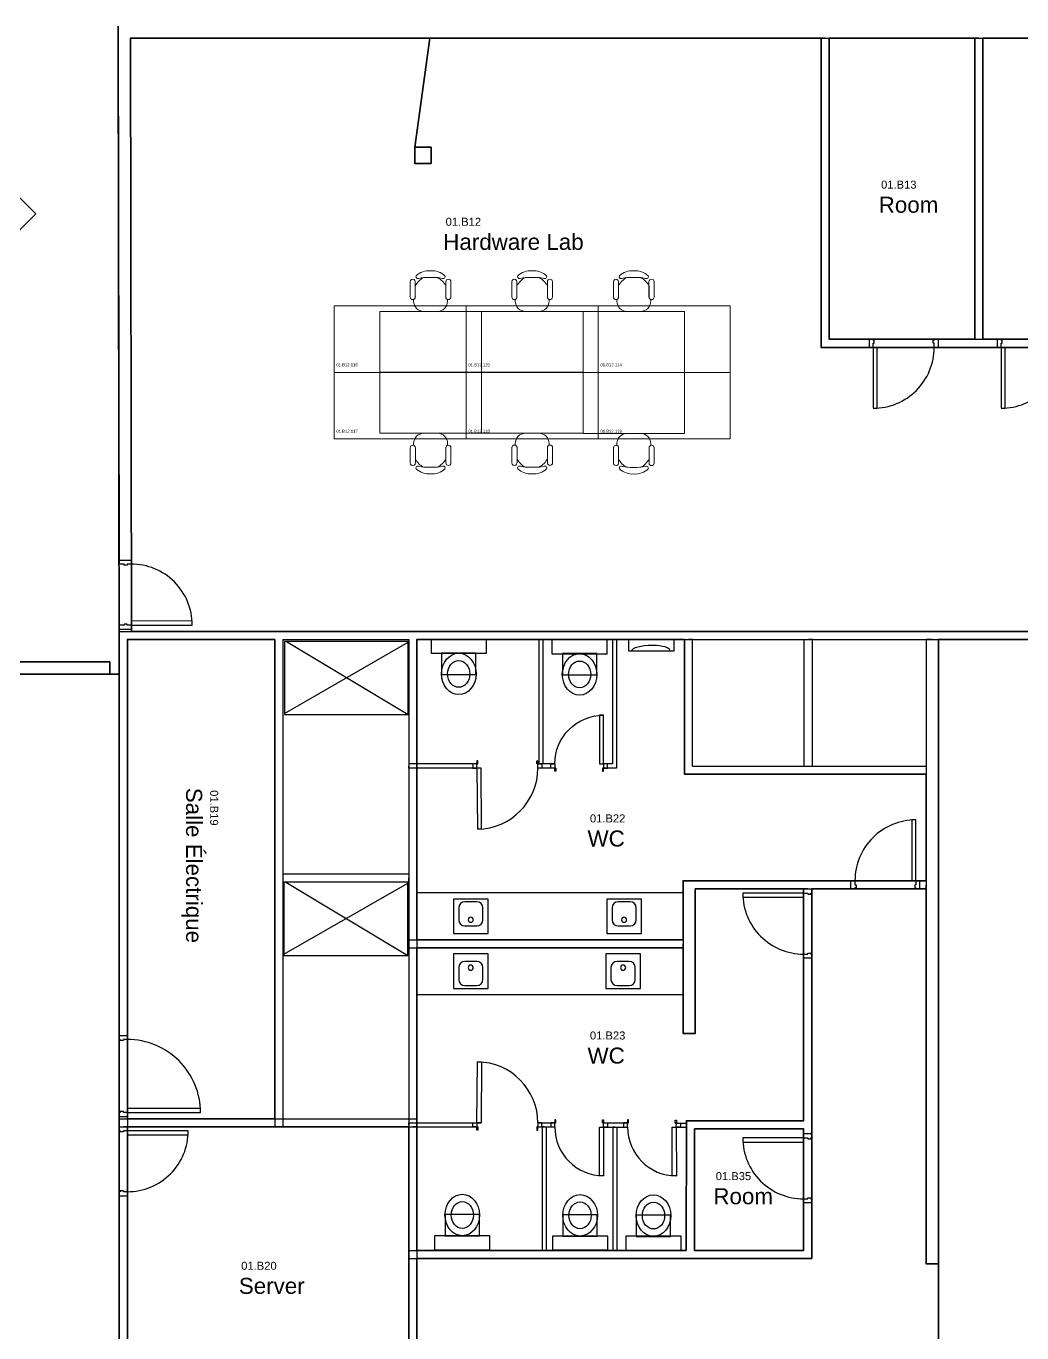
# Model space of a CAD drawing. Header units: millimetres. Extents: x -6.1 to 46.1, y 0 to 48.5.
# Drawn here: x 13.51 to 25.96, y 21.68 to 38.01 of the extents above; entities that cross this region are included whole.
import ezdxf

# ---------------------------------------------------------------- set-up
doc = ezdxf.new("R2010")
doc.units = ezdxf.units.MM
for name, color, linetype in [('PDF_Geometry', 7, 'Continuous'), ('Planon_WPA_Floor', 10, 'Continuous'), ('Planon_WPA_SBlock', 7, 'Continuous')]:
    doc.layers.add(name, color=color, linetype=linetype)
for name, color, linetype, lineweight in [('Planon_WPA_Spoly', 64, 'Continuous', 35), ('Planon_WPA_WPBlock', 5, 'Continuous', 15), ('Planon_WPA_WPPoly', 5, 'Continuous', 15)]:
    doc.layers.add(name, color=color, linetype=linetype, lineweight=lineweight)
doc.styles.add('Arial', font='arial.ttf', dxfattribs={"width": 0.8, "height": 2.5})

# ---------------------------------------------------------------- blocks, each defined once
blk = doc.blocks.new('DFM_Raumstempel')
at = {"linetype": 'Continuous', "style": 'Arial'}
blk.add_attdef('RAUM-ID', (0.086, 0.379), '', height=0.1, dxfattribs=at)
at = {"style": 'Arial'}
blk.add_attdef('RAUMBEZEICHNUNG', (0.056, 0.078), '', height=0.2, dxfattribs=at)
blk = doc.blocks.new('DFM_Arbeitsplatzstempel')
at = {"style": 'Arial'}
for tag, p in [('AP-ID', (0.054, 0.153)), ('AP-BEZEICHNUNG', (0.054, 0.029))]:
    blk.add_attdef(tag, p, '', height=0.075, dxfattribs=at)

msp = doc.modelspace()

# ---------------------------------------------------------------- linework, layer by layer
at = {"lineweight": 9}
for points in [[(18.313, 34.813), (18.313, 34.623)], [(18.376, 34.623), (18.376, 34.813)], [(18.757, 34.813), (18.757, 34.623)], [(18.821, 34.623), (18.821, 34.623), (18.821, 34.813)], [(19.582, 34.813), (19.582, 34.623)], [(19.646, 34.623), (19.646, 34.813)], [(20.027, 34.813), (20.027, 34.623)], [(20.09, 34.623), (20.09, 34.623), (20.09, 34.813)], [(20.852, 34.813), (20.852, 34.623)], [(20.916, 34.623), (20.916, 34.813)], [(21.296, 34.813), (21.296, 34.623)], [(21.36, 34.623), (21.36, 34.623), (21.36, 34.813)], [(18.376, 34.761), (18.376, 34.761), (18.376, 34.623)], [(18.757, 34.623), (18.757, 34.623), (18.757, 34.762)], [(19.646, 34.761), (19.646, 34.761), (19.646, 34.623)], [(20.027, 34.623), (20.027, 34.623), (20.027, 34.762)], [(20.916, 34.761), (20.916, 34.761), (20.916, 34.623)], [(21.296, 34.623), (21.297, 34.623), (21.297, 34.762)], [(18.355, 34.593), (18.355, 34.57)], [(18.778, 34.57), (18.778, 34.593)], [(19.625, 34.593), (19.625, 34.57)], [(20.048, 34.57), (20.048, 34.593)], [(20.895, 34.593), (20.895, 34.57)], [(21.318, 34.57), (21.318, 34.593)], [(18.482, 34.443), (18.482, 34.443), (18.652, 34.443)], [(19.752, 34.443), (19.752, 34.443), (19.921, 34.443)], [(21.021, 34.443), (21.022, 34.443), (21.191, 34.443)]]:
    msp.add_lwpolyline(points, dxfattribs=at)
for centre, radius, start, end in [((18.555, 34.664), 0.224, 25.769, 63.8364), ((19.825, 34.664), 0.224, 25.769, 63.8364), ((21.095, 34.664), 0.224, 25.769, 63.8364), ((18.345, 34.623), 0.0316, 269.7543, 0.2457), ((18.344, 34.623), 0.0321, 290.5987, 359.8731), ((18.79, 34.624), 0.0328, 181.3665, 249.923), ((19.614, 34.623), 0.0316, 269.7543, 0.2457), ((19.614, 34.623), 0.0321, 290.5987, 359.8731), ((20.059, 34.624), 0.0328, 181.3665, 249.923), ((20.884, 34.623), 0.0316, 269.7543, 0.2457), ((20.883, 34.623), 0.0321, 290.5987, 359.8731), ((21.329, 34.624), 0.0328, 181.3665, 249.923)]:
    msp.add_arc(centre, radius, start, end, dxfattribs=at)
for centre, major_axis, ratio, start_param, end_param in [((18.344, 34.813), (0.0317, -0.0001), 0.994792, 6.279504, 9.433099), ((18.789, 34.813), (0.002, -0.0322), 0.988667, 1.515872, 4.644215), ((19.614, 34.813), (0.0317, -0.0001), 0.994792, 6.279504, 9.433099), ((20.058, 34.813), (0.002, -0.0322), 0.988667, 1.515872, 4.644215), ((20.884, 34.813), (0.0317, -0.0001), 0.994792, 6.279504, 9.433099), ((21.328, 34.813), (0.002, -0.0322), 0.988667, 1.515872, 4.644215)]:
    msp.add_ellipse(centre, major_axis=major_axis, ratio=ratio, start_param=start_param, end_param=end_param, dxfattribs=at)
for points, knots in [([(18.566, 34.867), (18.616, 34.871), (18.666, 34.867), (18.714, 34.855), (18.726, 34.85), (18.741, 34.854), (18.746, 34.866), (18.75, 34.873), (18.75, 34.88), (18.746, 34.887), (18.698, 34.932), (18.633, 34.955), (18.566, 34.951), (18.5, 34.955), (18.435, 34.933), (18.386, 34.887), (18.381, 34.875), (18.386, 34.861), (18.398, 34.855), (18.404, 34.852), (18.412, 34.852), (18.419, 34.855), (18.467, 34.868), (18.517, 34.871), (18.566, 34.867)], [0, 0, 0, 0, 1, 1, 1, 2, 2, 2, 3, 3, 3, 4, 4, 4, 5, 5, 5, 6, 6, 6, 7, 7, 7, 8, 8, 8, 8]), ([(19.836, 34.867), (19.886, 34.871), (19.936, 34.867), (19.984, 34.855), (19.996, 34.85), (20.01, 34.854), (20.016, 34.866), (20.019, 34.873), (20.019, 34.88), (20.016, 34.887), (19.967, 34.932), (19.902, 34.955), (19.836, 34.951), (19.77, 34.955), (19.705, 34.933), (19.656, 34.887), (19.65, 34.875), (19.656, 34.861), (19.668, 34.855), (19.674, 34.852), (19.682, 34.852), (19.688, 34.855), (19.737, 34.868), (19.787, 34.871), (19.836, 34.867)], [0, 0, 0, 0, 1, 1, 1, 2, 2, 2, 3, 3, 3, 4, 4, 4, 5, 5, 5, 6, 6, 6, 7, 7, 7, 8, 8, 8, 8]), ([(21.106, 34.867), (21.155, 34.871), (21.206, 34.867), (21.254, 34.855), (21.266, 34.85), (21.28, 34.854), (21.286, 34.866), (21.289, 34.873), (21.289, 34.88), (21.286, 34.887), (21.237, 34.932), (21.172, 34.955), (21.106, 34.951), (21.04, 34.955), (20.975, 34.933), (20.926, 34.887), (20.92, 34.875), (20.925, 34.861), (20.937, 34.855), (20.944, 34.852), (20.951, 34.852), (20.958, 34.855), (21.006, 34.868), (21.056, 34.871), (21.106, 34.867)], [0, 0, 0, 0, 1, 1, 1, 2, 2, 2, 3, 3, 3, 4, 4, 4, 5, 5, 5, 6, 6, 6, 7, 7, 7, 8, 8, 8, 8]), ([(18.654, 34.866), (18.596, 34.869), (18.538, 34.87), (18.48, 34.866), (18.434, 34.844), (18.398, 34.807), (18.376, 34.761)], [0, 0, 0, 0, 1, 1, 1, 2, 2, 2, 2]), ([(19.924, 34.866), (19.866, 34.869), (19.807, 34.87), (19.75, 34.866), (19.704, 34.844), (19.667, 34.807), (19.646, 34.761)], [0, 0, 0, 0, 1, 1, 1, 2, 2, 2, 2]), ([(21.194, 34.866), (21.136, 34.869), (21.077, 34.87), (21.019, 34.866), (20.974, 34.844), (20.937, 34.807), (20.916, 34.761)], [0, 0, 0, 0, 1, 1, 1, 2, 2, 2, 2]), ([(18.313, 34.623), (18.313, 34.606), (18.327, 34.591), (18.344, 34.591), (18.344, 34.591), (18.344, 34.591), (18.344, 34.591)], [0, 0, 0, 0, 1, 1, 1, 2, 2, 2, 2]), ([(18.757, 34.623), (18.757, 34.606), (18.771, 34.591), (18.789, 34.591), (18.789, 34.591), (18.789, 34.591), (18.789, 34.591)], [0, 0, 0, 0, 1, 1, 1, 2, 2, 2, 2]), ([(18.789, 34.591), (18.806, 34.591), (18.821, 34.606), (18.821, 34.623), (18.821, 34.623), (18.821, 34.623), (18.821, 34.623)], [0, 0, 0, 0, 1, 1, 1, 2, 2, 2, 2]), ([(19.582, 34.623), (19.582, 34.606), (19.596, 34.591), (19.614, 34.591), (19.614, 34.591), (19.614, 34.591), (19.614, 34.591)], [0, 0, 0, 0, 1, 1, 1, 2, 2, 2, 2]), ([(20.027, 34.623), (20.027, 34.606), (20.041, 34.591), (20.058, 34.591), (20.058, 34.591), (20.058, 34.591), (20.058, 34.591)], [0, 0, 0, 0, 1, 1, 1, 2, 2, 2, 2]), ([(20.059, 34.591), (20.076, 34.591), (20.09, 34.606), (20.09, 34.623), (20.09, 34.623), (20.09, 34.623), (20.09, 34.623)], [0, 0, 0, 0, 1, 1, 1, 2, 2, 2, 2]), ([(20.852, 34.623), (20.852, 34.606), (20.866, 34.591), (20.884, 34.591), (20.884, 34.591), (20.884, 34.591), (20.884, 34.591)], [0, 0, 0, 0, 1, 1, 1, 2, 2, 2, 2]), ([(21.296, 34.623), (21.297, 34.606), (21.311, 34.591), (21.328, 34.591), (21.328, 34.591), (21.328, 34.591), (21.328, 34.591)], [0, 0, 0, 0, 1, 1, 1, 2, 2, 2, 2]), ([(21.328, 34.591), (21.346, 34.591), (21.36, 34.606), (21.36, 34.623), (21.36, 34.623), (21.36, 34.623), (21.36, 34.623)], [0, 0, 0, 0, 1, 1, 1, 2, 2, 2, 2]), ([(18.355, 34.57), (18.355, 34.5), (18.412, 34.443), (18.482, 34.443), (18.482, 34.443), (18.482, 34.443), (18.482, 34.443)], [0, 0, 0, 0, 1, 1, 1, 2, 2, 2, 2]), ([(18.652, 34.443), (18.722, 34.443), (18.778, 34.5), (18.778, 34.57), (18.778, 34.57), (18.778, 34.57), (18.778, 34.57)], [0, 0, 0, 0, 1, 1, 1, 2, 2, 2, 2]), ([(19.625, 34.57), (19.625, 34.5), (19.682, 34.443), (19.752, 34.443), (19.752, 34.443), (19.752, 34.443), (19.752, 34.443)], [0, 0, 0, 0, 1, 1, 1, 2, 2, 2, 2]), ([(19.921, 34.443), (19.991, 34.443), (20.048, 34.5), (20.048, 34.57), (20.048, 34.57), (20.048, 34.57), (20.048, 34.57)], [0, 0, 0, 0, 1, 1, 1, 2, 2, 2, 2]), ([(20.895, 34.57), (20.895, 34.5), (20.952, 34.443), (21.021, 34.443), (21.021, 34.443), (21.021, 34.443), (21.021, 34.443)], [0, 0, 0, 0, 1, 1, 1, 2, 2, 2, 2]), ([(21.191, 34.443), (21.261, 34.443), (21.318, 34.5), (21.318, 34.57), (21.318, 34.57), (21.318, 34.57), (21.318, 34.57)], [0, 0, 0, 0, 1, 1, 1, 2, 2, 2, 2])]:
    msp.add_open_spline(points, degree=3, knots=knots, dxfattribs=at)
at = {"layer": 'PDF_Geometry', "lineweight": 9}
for points in [[(17.932, 34.443), (19.202, 34.443), (19.202, 33.681), (17.932, 33.681)], [(19.202, 34.443), (20.472, 34.443), (20.472, 33.681), (19.202, 33.681)], [(20.472, 34.443), (21.741, 34.443), (21.741, 33.681), (20.472, 33.681)], [(17.932, 33.683), (19.202, 33.683), (19.202, 32.921), (17.932, 32.921)], [(19.202, 33.683), (20.472, 33.683), (20.472, 32.921), (19.202, 32.921)], [(20.472, 33.681), (21.741, 33.681), (21.741, 32.919), (20.472, 32.919)]]:
    msp.add_lwpolyline(points, close=True, dxfattribs=at)
for points in [[(18.652, 32.921), (18.652, 32.921), (18.482, 32.921)], [(19.921, 32.921), (19.921, 32.921), (19.752, 32.921)], [(21.191, 32.919), (21.191, 32.919), (21.022, 32.919)], [(18.313, 32.741), (18.313, 32.55)], [(18.355, 32.794), (18.355, 32.771)], [(18.377, 32.741), (18.377, 32.741), (18.377, 32.602)], [(18.377, 32.55), (18.377, 32.741)], [(18.758, 32.603), (18.758, 32.603), (18.758, 32.741)], [(18.758, 32.741), (18.758, 32.55)], [(18.779, 32.771), (18.779, 32.794)], [(18.821, 32.55), (18.821, 32.741)], [(19.583, 32.741), (19.583, 32.551)], [(19.625, 32.794), (19.625, 32.771)], [(19.647, 32.741), (19.647, 32.741), (19.647, 32.603)], [(19.647, 32.551), (19.647, 32.741)], [(20.027, 32.741), (20.027, 32.551)], [(20.028, 32.604), (20.028, 32.604), (20.028, 32.741)], [(20.048, 32.771), (20.048, 32.794)], [(20.091, 32.551), (20.091, 32.741)], [(20.853, 32.739), (20.853, 32.549)], [(20.895, 32.792), (20.895, 32.769)], [(20.916, 32.739), (20.916, 32.739), (20.916, 32.6)], [(20.916, 32.549), (20.916, 32.739)], [(21.297, 32.601), (21.297, 32.601), (21.297, 32.739)], [(21.297, 32.739), (21.297, 32.549)], [(21.318, 32.769), (21.318, 32.792)], [(21.361, 32.549), (21.361, 32.739)]]:
    msp.add_lwpolyline(points, dxfattribs=at)
for centre, radius, start, end in [((18.345, 32.74), 0.0323, 0.8564, 70.6335), ((18.789, 32.741), 0.0318, 90.1485, 179.838), ((18.79, 32.741), 0.0316, 110.0218, 180.5307), ((19.614, 32.741), 0.0323, 0.8564, 70.6335), ((20.059, 32.741), 0.0318, 90.1485, 179.838), ((20.059, 32.742), 0.0316, 110.0218, 180.5307), ((20.884, 32.739), 0.0323, 0.8564, 70.6335), ((21.329, 32.739), 0.0318, 90.1485, 179.838), ((21.329, 32.739), 0.0316, 110.0218, 180.5307), ((18.577, 32.697), 0.222, 205.4924, 243.9144), ((19.847, 32.698), 0.222, 205.4924, 243.9144), ((21.116, 32.696), 0.222, 205.4924, 243.9144)]:
    msp.add_arc(centre, radius, start, end, dxfattribs=at)
for centre in [(18.345, 32.55), (19.615, 32.551), (20.885, 32.548)]:
    msp.add_ellipse(centre, major_axis=(0.0317, 0.0001), ratio=0.994792, start_param=3.133271, end_param=6.286866, dxfattribs=at)
for points, knots in [([(18.482, 32.921), (18.412, 32.921), (18.355, 32.864), (18.355, 32.794), (18.355, 32.794), (18.355, 32.794), (18.355, 32.794)], [0, 0, 0, 0, 1, 1, 1, 2, 2, 2, 2]), ([(18.779, 32.794), (18.779, 32.864), (18.722, 32.921), (18.652, 32.921), (18.652, 32.921), (18.652, 32.921), (18.652, 32.921)], [0, 0, 0, 0, 1, 1, 1, 2, 2, 2, 2]), ([(19.752, 32.921), (19.682, 32.921), (19.625, 32.865), (19.625, 32.794), (19.625, 32.794), (19.625, 32.794), (19.625, 32.794)], [0, 0, 0, 0, 1, 1, 1, 2, 2, 2, 2]), ([(20.048, 32.794), (20.048, 32.865), (19.991, 32.921), (19.921, 32.921), (19.921, 32.921), (19.921, 32.921), (19.921, 32.921)], [0, 0, 0, 0, 1, 1, 1, 2, 2, 2, 2]), ([(21.022, 32.919), (20.952, 32.919), (20.895, 32.862), (20.895, 32.792), (20.895, 32.792), (20.895, 32.792), (20.895, 32.792)], [0, 0, 0, 0, 1, 1, 1, 2, 2, 2, 2]), ([(21.318, 32.792), (21.318, 32.862), (21.261, 32.919), (21.191, 32.919), (21.191, 32.919), (21.191, 32.919), (21.191, 32.919)], [0, 0, 0, 0, 1, 1, 1, 2, 2, 2, 2]), ([(18.345, 32.772), (18.327, 32.772), (18.313, 32.758), (18.313, 32.741), (18.313, 32.741), (18.313, 32.741), (18.313, 32.741)], [0, 0, 0, 0, 1, 1, 1, 2, 2, 2, 2]), ([(18.377, 32.741), (18.377, 32.758), (18.362, 32.772), (18.345, 32.772), (18.345, 32.772), (18.345, 32.772), (18.345, 32.772)], [0, 0, 0, 0, 1, 1, 1, 2, 2, 2, 2]), ([(18.821, 32.741), (18.821, 32.758), (18.807, 32.772), (18.789, 32.772), (18.789, 32.772), (18.789, 32.772), (18.789, 32.772)], [0, 0, 0, 0, 1, 1, 1, 2, 2, 2, 2]), ([(19.615, 32.773), (19.597, 32.773), (19.583, 32.759), (19.583, 32.741), (19.583, 32.741), (19.583, 32.741), (19.583, 32.741)], [0, 0, 0, 0, 1, 1, 1, 2, 2, 2, 2]), ([(19.647, 32.741), (19.647, 32.759), (19.632, 32.773), (19.615, 32.773), (19.615, 32.773), (19.615, 32.773), (19.615, 32.773)], [0, 0, 0, 0, 1, 1, 1, 2, 2, 2, 2]), ([(20.091, 32.741), (20.091, 32.759), (20.077, 32.773), (20.059, 32.773), (20.059, 32.773), (20.059, 32.773), (20.059, 32.773)], [0, 0, 0, 0, 1, 1, 1, 2, 2, 2, 2]), ([(20.885, 32.771), (20.867, 32.771), (20.853, 32.757), (20.853, 32.739), (20.853, 32.739), (20.853, 32.739), (20.853, 32.739)], [0, 0, 0, 0, 1, 1, 1, 2, 2, 2, 2]), ([(20.916, 32.739), (20.916, 32.757), (20.902, 32.771), (20.885, 32.771), (20.885, 32.771), (20.885, 32.771), (20.885, 32.771)], [0, 0, 0, 0, 1, 1, 1, 2, 2, 2, 2]), ([(21.361, 32.739), (21.361, 32.757), (21.346, 32.771), (21.329, 32.771), (21.329, 32.771), (21.329, 32.771), (21.329, 32.771)], [0, 0, 0, 0, 1, 1, 1, 2, 2, 2, 2]), ([(18.567, 32.497), (18.518, 32.493), (18.468, 32.496), (18.419, 32.508), (18.408, 32.514), (18.393, 32.509), (18.387, 32.498), (18.384, 32.491), (18.384, 32.483), (18.387, 32.476), (18.436, 32.432), (18.501, 32.409), (18.567, 32.413), (18.634, 32.408), (18.699, 32.431), (18.747, 32.476), (18.753, 32.488), (18.748, 32.502), (18.736, 32.508), (18.729, 32.511), (18.722, 32.511), (18.716, 32.508), (18.667, 32.496), (18.617, 32.493), (18.567, 32.497)], [0, 0, 0, 0, 1, 1, 1, 2, 2, 2, 3, 3, 3, 4, 4, 4, 5, 5, 5, 6, 6, 6, 7, 7, 7, 8, 8, 8, 8]), ([(18.48, 32.498), (18.538, 32.494), (18.596, 32.494), (18.654, 32.498), (18.7, 32.52), (18.736, 32.557), (18.758, 32.603)], [0, 0, 0, 0, 1, 1, 1, 2, 2, 2, 2]), ([(18.758, 32.55), (18.758, 32.533), (18.772, 32.518), (18.789, 32.518), (18.807, 32.518), (18.821, 32.533), (18.821, 32.55)], [0, 0, 0, 0, 1, 1, 1, 2, 2, 2, 2]), ([(19.837, 32.498), (19.787, 32.493), (19.737, 32.497), (19.689, 32.509), (19.677, 32.515), (19.663, 32.51), (19.657, 32.498), (19.654, 32.492), (19.654, 32.484), (19.657, 32.477), (19.706, 32.432), (19.771, 32.409), (19.837, 32.414), (19.903, 32.409), (19.968, 32.432), (20.017, 32.477), (20.023, 32.489), (20.017, 32.503), (20.006, 32.509), (19.999, 32.512), (19.992, 32.512), (19.985, 32.509), (19.937, 32.497), (19.887, 32.493), (19.837, 32.498)], [0, 0, 0, 0, 1, 1, 1, 2, 2, 2, 3, 3, 3, 4, 4, 4, 5, 5, 5, 6, 6, 6, 7, 7, 7, 8, 8, 8, 8]), ([(19.749, 32.499), (19.807, 32.495), (19.866, 32.495), (19.924, 32.499), (19.969, 32.521), (20.006, 32.558), (20.028, 32.604)], [0, 0, 0, 0, 1, 1, 1, 2, 2, 2, 2]), ([(20.027, 32.551), (20.027, 32.534), (20.042, 32.519), (20.059, 32.519), (20.077, 32.519), (20.091, 32.534), (20.091, 32.551)], [0, 0, 0, 0, 1, 1, 1, 2, 2, 2, 2]), ([(21.107, 32.496), (21.057, 32.491), (21.007, 32.495), (20.959, 32.507), (20.947, 32.513), (20.933, 32.508), (20.927, 32.496), (20.924, 32.489), (20.924, 32.482), (20.927, 32.475), (20.976, 32.43), (21.041, 32.407), (21.107, 32.412), (21.173, 32.407), (21.238, 32.43), (21.287, 32.475), (21.292, 32.487), (21.287, 32.501), (21.275, 32.507), (21.269, 32.51), (21.261, 32.51), (21.255, 32.507), (21.207, 32.495), (21.157, 32.491), (21.107, 32.496)], [0, 0, 0, 0, 1, 1, 1, 2, 2, 2, 3, 3, 3, 4, 4, 4, 5, 5, 5, 6, 6, 6, 7, 7, 7, 8, 8, 8, 8]), ([(21.019, 32.497), (21.077, 32.492), (21.135, 32.492), (21.193, 32.496), (21.239, 32.519), (21.275, 32.556), (21.297, 32.601)], [0, 0, 0, 0, 1, 1, 1, 2, 2, 2, 2]), ([(21.297, 32.549), (21.297, 32.531), (21.311, 32.517), (21.329, 32.517), (21.346, 32.517), (21.361, 32.531), (21.361, 32.549)], [0, 0, 0, 0, 1, 1, 1, 2, 2, 2, 2])]:
    msp.add_open_spline(points, degree=3, knots=knots, dxfattribs=at)
at = {"layer": 'Planon_WPA_Floor'}
for points in [[(14.663, 38.008), (14.675, 31.285)], [(14.816, 37.856), (28.23, 37.856)], [(14.816, 37.856), (14.827, 31.286)], [(15.649, 37.856), (15.598, 37.857)], [(15.649, 37.856), (15.7, 37.856)], [(19.036, 37.856), (19.087, 37.856)], [(19.138, 37.856), (19.087, 37.856)], [(22.576, 37.856), (22.627, 37.856)], [(22.678, 37.856), (22.627, 37.856)], [(23.497, 37.856), (23.447, 37.856), (23.447, 33.994)], [(23.497, 37.856), (23.548, 37.856), (23.548, 34.095)], [(24.783, 37.856), (24.834, 37.856)], [(24.884, 37.856), (24.834, 37.856)], [(25.417, 37.856), (25.367, 37.856), (25.367, 34.095)], [(25.417, 37.856), (25.468, 37.856), (25.468, 34.095)], [(18.37, 36.291), (18.573, 36.291), (18.573, 36.494), (18.37, 36.494), (18.37, 36.291)], [(23.447, 33.994), (24.149, 33.994)], [(23.548, 34.095), (24.099, 34.095)], [(24.048, 34.095), (24.048, 33.994), (24.099, 33.994), (24.099, 34.045)], [(24.099, 34.083), (24.099, 34.095), (24.048, 34.095)], [(24.048, 34.095), (24.048, 33.994)], [(24.099, 34.045), (24.111, 34.045), (24.111, 34.083), (24.099, 34.083)], [(24.099, 33.233), (24.149, 33.233), (24.149, 33.994), (24.099, 33.994), (24.099, 33.233)], [(24.86, 34.045), (24.847, 34.045), (24.847, 34.083), (24.86, 34.083)], [(24.911, 34.095), (24.911, 33.994), (24.86, 33.994), (24.86, 34.045)], [(24.86, 34.083), (24.86, 34.095), (24.911, 34.095)], [(24.86, 34.095), (25.697, 34.095)], [(24.86, 33.994), (25.748, 33.994)], [(24.911, 34.095), (24.911, 33.994)], [(25.647, 34.095), (25.647, 33.994), (25.697, 33.994), (25.697, 34.045)], [(25.697, 34.083), (25.697, 34.095), (25.647, 34.095)], [(25.647, 34.095), (25.647, 33.994)], [(25.697, 34.045), (25.71, 34.045), (25.71, 34.083), (25.697, 34.083)], [(25.697, 33.233), (25.748, 33.233), (25.748, 33.994), (25.697, 33.994), (25.697, 33.233)], [(14.674, 31.336), (14.827, 31.336), (14.827, 31.285), (14.776, 31.285)], [(14.738, 31.285), (14.674, 31.285), (14.674, 31.336)], [(14.674, 31.336), (14.827, 31.336)], [(14.776, 31.285), (14.776, 31.273), (14.738, 31.273), (14.738, 31.285)], [(14.777, 30.524), (14.777, 30.537), (14.739, 30.537), (14.739, 30.524)], [(15.589, 30.576), (14.828, 30.575), (14.828, 30.524), (15.589, 30.525), (15.589, 30.576)], [(14.828, 30.575), (14.828, 30.446)], [(14.676, 30.473), (14.828, 30.473), (14.828, 30.524), (14.777, 30.524)], [(14.739, 30.524), (14.676, 30.524), (14.676, 30.473)], [(14.676, 30.524), (14.676, 30.446)], [(14.676, 30.473), (14.828, 30.473)], [(14.677, 30.446), (27.423, 30.446)], [(14.677, 30.446), (14.677, 25.348)], [(14.779, 30.345), (16.621, 30.345)], [(14.779, 30.345), (14.779, 25.348)], [(16.621, 30.345), (16.621, 24.255), (16.671, 24.255)], [(16.722, 30.345), (16.722, 24.255), (16.671, 24.255)], [(16.722, 30.345), (18.295, 30.345)], [(16.74, 29.408), (18.288, 29.408), (18.288, 30.321), (16.74, 30.321), (16.74, 29.408)], [(16.74, 29.42), (18.288, 30.309)], [(16.765, 30.321), (18.288, 29.408)], [(18.295, 30.345), (18.295, 24.255), (18.346, 24.255)], [(18.397, 30.345), (18.397, 24.255), (18.346, 24.255)], [(18.397, 30.345), (27.423, 30.345)], [(18.573, 30.174), (19.265, 30.174), (19.265, 30.346), (18.573, 30.346), (18.573, 30.174)], [(19.945, 30.345), (19.919, 30.345), (19.919, 28.789)], [(19.945, 30.345), (19.97, 30.345), (19.97, 28.789)], [(20.083, 30.167), (20.775, 30.167), (20.775, 30.34), (20.083, 30.34), (20.083, 30.167)], [(20.867, 30.345), (20.841, 30.345), (20.841, 28.789)], [(20.867, 30.345), (20.892, 30.345), (20.892, 28.738)], [(21.041, 30.204), (21.612, 30.204), (21.612, 30.343), (21.041, 30.343), (21.041, 30.204)], [(21.738, 28.662), (21.738, 30.345), (21.789, 30.345)], [(21.839, 28.763), (21.839, 30.345), (21.789, 30.345)], [(23.236, 28.763), (23.236, 30.345), (23.287, 30.345)], [(23.337, 28.763), (23.337, 30.345), (23.287, 30.345)], [(24.837, 30.345), (24.761, 30.345), (24.761, 22.544), (24.837, 22.544)], [(24.837, 30.345), (24.913, 30.345), (24.913, 22.544), (24.837, 22.544)], [(9.688, 29.912), (14.56, 29.912), (14.56, 30.064), (9.688, 30.064), (9.688, 29.912)], [(18.704, 29.908), (19.133, 29.908), (19.133, 30.175), (18.704, 30.175), (18.704, 29.908)], [(20.214, 29.901), (20.643, 29.901), (20.643, 30.169), (20.214, 30.169), (20.214, 29.901)], [(20.677, 29.398), (20.677, 28.789), (20.728, 28.789), (20.728, 29.398), (20.677, 29.398)], [(19.159, 28.789), (18.295, 28.789), (18.295, 28.763)], [(19.197, 28.738), (18.295, 28.738), (18.295, 28.763)], [(19.146, 28.827), (19.146, 28.789), (19.096, 28.789)], [(19.096, 28.789), (19.096, 28.738), (19.146, 28.738), (19.146, 28.789)], [(19.096, 28.789), (19.096, 28.738)], [(19.146, 28.789), (19.159, 28.789), (19.159, 28.827), (19.146, 28.827)], [(19.204, 27.977), (19.197, 28.738), (19.146, 28.738), (19.153, 27.977), (19.204, 27.977)], [(19.908, 28.789), (19.895, 28.789), (19.895, 28.827), (19.908, 28.827)], [(19.908, 28.827), (19.908, 28.789), (19.958, 28.789)], [(19.958, 28.789), (19.958, 28.738), (19.908, 28.738), (19.908, 28.789)], [(20.119, 28.789), (19.908, 28.789)], [(20.131, 28.738), (19.908, 28.738)], [(19.958, 28.789), (19.958, 28.738)], [(20.068, 28.738), (20.068, 28.789), (20.119, 28.789), (20.119, 28.738)], [(20.068, 28.738), (20.068, 28.789)], [(20.119, 28.7), (20.119, 28.738), (20.068, 28.738)], [(20.119, 28.738), (20.131, 28.738), (20.131, 28.7), (20.119, 28.7)], [(20.892, 28.738), (20.715, 28.738)], [(20.728, 28.738), (20.715, 28.738), (20.715, 28.7), (20.728, 28.7)], [(20.841, 28.789), (20.728, 28.789)], [(20.778, 28.738), (20.778, 28.789), (20.728, 28.789), (20.728, 28.738)], [(20.728, 28.7), (20.728, 28.738), (20.778, 28.738)], [(20.778, 28.738), (20.778, 28.789)], [(21.839, 28.763), (24.761, 28.763)], [(21.738, 28.662), (24.761, 28.662)], [(24.581, 27.33), (24.632, 27.33), (24.632, 28.092), (24.581, 28.092), (24.581, 27.33)], [(16.722, 27.417), (18.295, 27.417), (18.295, 27.366)], [(16.722, 27.315), (18.295, 27.315), (18.295, 27.366)], [(16.735, 26.398), (18.283, 26.398), (18.283, 27.312), (16.735, 27.312), (16.735, 26.398)], [(16.735, 26.411), (18.283, 27.299)], [(16.76, 27.312), (18.283, 26.398)], [(21.721, 27.33), (21.721, 25.422), (21.797, 25.422)], [(21.721, 27.33), (23.87, 27.33)], [(23.82, 27.229), (23.82, 27.33), (23.87, 27.33), (23.87, 27.28)], [(23.82, 27.229), (23.82, 27.33)], [(23.87, 27.28), (23.883, 27.28), (23.883, 27.242), (23.87, 27.242)], [(24.581, 27.33), (24.761, 27.33), (24.761, 27.28)], [(24.632, 27.28), (24.619, 27.28), (24.619, 27.242), (24.632, 27.242)], [(24.682, 27.229), (24.682, 27.33), (24.632, 27.33), (24.632, 27.28)], [(24.632, 27.229), (24.761, 27.229), (24.761, 27.28)], [(24.682, 27.229), (24.682, 27.33)], [(18.397, 26.594), (21.721, 26.594), (21.721, 27.178), (18.397, 27.178), (18.397, 26.594)], [(18.854, 26.671), (19.285, 26.671), (19.285, 27.102), (18.854, 27.102), (18.854, 26.671)], [(20.769, 26.671), (21.201, 26.671), (21.201, 27.102), (20.769, 27.102), (20.769, 26.671)], [(21.873, 27.229), (21.873, 25.422), (21.797, 25.422)], [(21.873, 27.229), (23.87, 27.229)], [(22.467, 27.124), (23.228, 27.124), (23.228, 27.175), (22.467, 27.175), (22.467, 27.124)], [(23.279, 27.229), (23.228, 27.229), (23.228, 27.124)], [(23.33, 27.225), (23.228, 27.225), (23.228, 27.175), (23.279, 27.175)], [(23.33, 27.225), (23.228, 27.225)], [(23.279, 27.229), (23.33, 27.229), (23.33, 27.175)], [(23.279, 27.175), (23.279, 27.162), (23.317, 27.162), (23.317, 27.175)], [(23.317, 27.175), (23.33, 27.175), (23.33, 27.225)], [(23.87, 27.242), (23.87, 27.229), (23.82, 27.229)], [(24.632, 27.242), (24.632, 27.229), (24.682, 27.229)], [(18.918, 26.992), (18.918, 26.841)], [(19.145, 27.067), (18.994, 27.067)], [(19.22, 26.841), (19.22, 26.841), (19.22, 26.992)], [(20.834, 26.992), (20.834, 26.841)], [(21.06, 27.067), (20.909, 27.067)], [(21.136, 26.841), (21.136, 26.841), (21.136, 26.992)], [(18.994, 26.765), (19.145, 26.765)], [(20.909, 26.765), (21.06, 26.765)], [(18.295, 26.544), (18.295, 26.594), (21.721, 26.594), (21.721, 26.544)], [(18.295, 26.544), (18.295, 26.493), (21.721, 26.493), (21.721, 26.544)], [(18.397, 25.909), (21.721, 25.909), (21.721, 26.493), (18.397, 26.493), (18.397, 25.909)], [(18.854, 25.985), (19.285, 25.985), (19.285, 26.417), (18.854, 26.417), (18.854, 25.985)], [(19.145, 26.322), (19.145, 26.322), (18.994, 26.322)], [(20.757, 25.985), (21.188, 25.985), (21.188, 26.417), (20.757, 26.417), (20.757, 25.985)], [(21.048, 26.322), (21.048, 26.322), (20.897, 26.322)], [(23.33, 26.363), (23.228, 26.363), (23.228, 26.413), (23.279, 26.413)], [(23.228, 26.413), (23.228, 24.331)], [(23.33, 26.363), (23.228, 26.363)], [(23.279, 26.413), (23.279, 26.426), (23.317, 26.426), (23.317, 26.413)], [(23.317, 26.413), (23.33, 26.413), (23.33, 26.363)], [(23.33, 26.413), (23.33, 24.117)], [(18.918, 26.246), (18.918, 26.246), (18.918, 26.095)], [(19.22, 26.095), (19.22, 26.246)], [(20.821, 26.246), (20.821, 26.246), (20.821, 26.095)], [(21.123, 26.095), (21.123, 26.095), (21.123, 26.246)], [(18.994, 26.02), (19.145, 26.02)], [(20.897, 26.02), (21.048, 26.02)], [(14.677, 25.398), (14.779, 25.398), (14.779, 25.348), (14.728, 25.348)], [(14.69, 25.348), (14.677, 25.348), (14.677, 25.398)], [(14.677, 25.398), (14.779, 25.398)], [(14.728, 25.348), (14.728, 25.335), (14.69, 25.335), (14.69, 25.348)], [(19.204, 25.066), (19.197, 24.304), (19.146, 24.305), (19.153, 25.066), (19.204, 25.066)], [(14.677, 24.383), (14.779, 24.383), (14.779, 24.434), (14.728, 24.434)], [(14.69, 24.434), (14.677, 24.434), (14.677, 24.383)], [(14.677, 24.434), (14.677, 24.255), (14.728, 24.255)], [(14.677, 24.383), (14.779, 24.383)], [(14.677, 24.356), (18.397, 24.356)], [(14.677, 24.206), (14.677, 24.356)], [(14.728, 24.434), (14.728, 24.447), (14.69, 24.447), (14.69, 24.434)], [(14.779, 24.485), (14.779, 24.255), (14.728, 24.255)], [(14.779, 24.434), (15.692, 24.434), (15.692, 24.485), (14.779, 24.485), (14.779, 24.434)], [(18.397, 24.356), (18.397, 15.983)], [(20.119, 24.342), (20.119, 24.304), (20.068, 24.304)], [(20.119, 24.304), (20.131, 24.304), (20.131, 24.342), (20.119, 24.342)], [(20.728, 24.304), (20.715, 24.304), (20.715, 24.342), (20.728, 24.342)], [(20.728, 24.342), (20.728, 24.304), (20.778, 24.304)], [(21.029, 24.342), (21.029, 24.304), (20.978, 24.304)], [(21.029, 24.304), (21.041, 24.304), (21.041, 24.342), (21.029, 24.342)], [(21.638, 24.303), (21.625, 24.303), (21.625, 24.341), (21.638, 24.341)], [(21.638, 24.341), (21.638, 24.303), (21.688, 24.303)], [(23.228, 24.331), (21.763, 24.332), (21.762, 22.712)], [(14.677, 24.257), (14.778, 24.257), (14.778, 24.206), (14.728, 24.206)], [(14.69, 24.206), (14.677, 24.206), (14.677, 24.257)], [(14.677, 24.257), (14.778, 24.257)], [(14.728, 24.206), (14.728, 24.193), (14.69, 24.193), (14.69, 24.206)], [(14.778, 24.255), (18.295, 24.255)], [(14.778, 24.155), (14.778, 24.255)], [(14.778, 24.155), (15.54, 24.155), (15.54, 24.206), (14.778, 24.206), (14.778, 24.155)], [(18.295, 24.28), (18.295, 24.306), (19.197, 24.305)], [(18.295, 24.28), (18.295, 24.255), (19.146, 24.254)], [(18.295, 24.255), (18.295, 16.084)], [(19.096, 24.254), (19.096, 24.305), (19.146, 24.305), (19.146, 24.254)], [(19.096, 24.254), (19.096, 24.305)], [(19.146, 24.216), (19.146, 24.254), (19.096, 24.254)], [(19.146, 24.254), (19.159, 24.254), (19.159, 24.216), (19.146, 24.216)], [(19.908, 24.254), (19.895, 24.254), (19.895, 24.216), (19.908, 24.216)], [(19.958, 24.254), (19.958, 24.304), (19.908, 24.304), (19.908, 24.254)], [(19.908, 24.304), (20.119, 24.304)], [(19.908, 24.216), (19.908, 24.254), (19.958, 24.254)], [(19.908, 24.254), (20.119, 24.254)], [(19.958, 24.254), (19.958, 24.304)], [(19.988, 24.254), (19.963, 24.254), (19.963, 22.712)], [(19.988, 24.254), (20.013, 24.254), (20.013, 22.712)], [(20.068, 24.304), (20.068, 24.254), (20.119, 24.254), (20.119, 24.304)], [(20.068, 24.304), (20.068, 24.254)], [(20.677, 23.644), (20.677, 24.253), (20.728, 24.253), (20.728, 23.644), (20.677, 23.644)], [(20.677, 24.253), (21.028, 24.253)], [(20.778, 24.304), (20.778, 24.253), (20.728, 24.253), (20.728, 24.304)], [(20.728, 24.304), (21.041, 24.304)], [(20.778, 24.304), (20.778, 24.253)], [(20.87, 24.253), (20.844, 24.253), (20.843, 22.712)], [(20.87, 24.253), (20.895, 24.253), (20.894, 22.712)], [(20.978, 24.304), (20.978, 24.253), (21.028, 24.253), (21.029, 24.304)], [(20.978, 24.304), (20.978, 24.253)], [(21.587, 23.643), (21.587, 24.252), (21.637, 24.252), (21.638, 23.643), (21.587, 23.643)], [(21.625, 24.303), (21.763, 24.303), (21.763, 24.278)], [(21.688, 24.303), (21.688, 24.252), (21.637, 24.252), (21.638, 24.303)], [(21.637, 24.252), (21.763, 24.252), (21.763, 24.278)], [(21.688, 24.303), (21.688, 24.252)], [(23.228, 24.23), (21.864, 24.23), (21.863, 22.712)], [(23.228, 24.23), (23.228, 24.066)], [(23.33, 24.167), (23.228, 24.167), (23.228, 24.117), (23.279, 24.117)], [(23.33, 24.167), (23.228, 24.167)], [(23.317, 24.117), (23.33, 24.117), (23.33, 24.167)], [(22.467, 24.066), (23.228, 24.066), (23.228, 24.117), (22.467, 24.117), (22.467, 24.066)], [(23.279, 24.117), (23.279, 24.104), (23.317, 24.104), (23.317, 24.117)], [(14.677, 15.983), (14.677, 23.445)], [(14.677, 23.394), (14.778, 23.394), (14.778, 23.445), (14.728, 23.445)], [(14.69, 23.445), (14.677, 23.445), (14.677, 23.394)], [(14.677, 23.394), (14.778, 23.394)], [(14.728, 23.445), (14.728, 23.457), (14.69, 23.457), (14.69, 23.445)], [(14.778, 16.084), (14.778, 23.445)], [(23.33, 23.305), (23.228, 23.305), (23.228, 23.355), (23.279, 23.355)], [(23.228, 23.355), (23.228, 22.712)], [(23.279, 23.355), (23.279, 23.368), (23.317, 23.368), (23.317, 23.355)], [(23.317, 23.355), (23.33, 23.355), (23.33, 23.305)], [(23.33, 23.355), (23.33, 22.611)], [(23.33, 23.305), (23.228, 23.305)], [(18.749, 22.893), (19.177, 22.893), (19.177, 23.16), (18.749, 23.16), (18.749, 22.893)], [(20.221, 22.89), (20.649, 22.89), (20.649, 23.157), (20.221, 23.157), (20.221, 22.89)], [(21.137, 22.886), (21.566, 22.886), (21.566, 23.154), (21.137, 23.154), (21.137, 22.886)], [(18.618, 22.721), (19.309, 22.721), (19.309, 22.894), (18.618, 22.894), (18.618, 22.721)], [(20.089, 22.718), (20.781, 22.718), (20.781, 22.891), (20.089, 22.891), (20.089, 22.718)], [(21.006, 22.715), (21.697, 22.715), (21.697, 22.888), (21.006, 22.888), (21.006, 22.715)], [(18.295, 22.661), (18.295, 22.712), (21.762, 22.712)], [(21.863, 22.712), (23.228, 22.712)], [(18.295, 22.661), (18.295, 22.611), (23.33, 22.611)], [(19.963, 22.611), (19.988, 22.611)], [(20.013, 22.611), (19.988, 22.611)], [(20.843, 22.611), (20.868, 22.611)], [(20.894, 22.611), (20.868, 22.611)]]:
    msp.add_lwpolyline(points, dxfattribs=at)
for centre, radius, start, end in [((24.099, 33.994), 0.761, 269.9939, 0.0059), ((25.697, 33.994), 0.761, 269.9939, 0.0059), ((14.828, 30.525), 0.761, 0.07, 90.1234), ((19.147, 28.737), 0.761, 270.5102, 0.0647), ((24.631, 27.33), 0.761, 89.9938, 180.0062), ((23.228, 27.175), 0.761, 179.9941, 270.0059), ((14.779, 24.434), 0.913, 359.9871, 90.0127), ((19.147, 24.305), 0.761, 359.9353, 89.4898), ((14.778, 24.206), 0.761, 269.994, 0.006), ((23.228, 24.117), 0.761, 179.9942, 270.0058)]:
    msp.add_arc(centre, radius, start, end, dxfattribs=at)
for centre, major_axis, ratio in [((18.919, 29.914), (0, -0.259), 0.83348), ((18.919, 29.914), (0, -0.167), 0.832759), ((20.429, 29.908), (0, -0.259), 0.833481), ((20.429, 29.908), (0, -0.167), 0.832761), ((18.963, 23.154), (0, -0.259), 0.833511), ((20.435, 23.15), (0, -0.259), 0.833511), ((21.352, 23.147), (0, -0.259), 0.833487), ((18.963, 23.154), (0, -0.167), 0.832758), ((20.435, 23.15), (0, -0.167), 0.832747), ((21.352, 23.147), (0, -0.167), 0.832899)]:
    msp.add_ellipse(centre, major_axis=major_axis, ratio=ratio, dxfattribs=at)
for points, knots in [([(21.561, 30.204), (21.561, 30.24), (21.464, 30.27), (21.345, 30.27), (21.198, 30.27), (21.079, 30.239), (21.079, 30.201)], [0, 0, 0, 0, 1, 1, 1, 2, 2, 2, 2]), ([(20.119, 28.789), (20.119, 29.125), (20.391, 29.398), (20.727, 29.398), (20.728, 29.398), (20.728, 29.398), (20.728, 29.398)], [0, 0, 0, 0, 1, 1, 1, 2, 2, 2, 2]), ([(18.994, 27.067), (18.952, 27.067), (18.918, 27.033), (18.918, 26.992), (18.918, 26.992), (18.918, 26.992), (18.918, 26.992)], [0, 0, 0, 0, 1, 1, 1, 2, 2, 2, 2]), ([(19.22, 26.992), (19.22, 27.033), (19.186, 27.067), (19.145, 27.067), (19.145, 27.067), (19.145, 27.067), (19.145, 27.067)], [0, 0, 0, 0, 1, 1, 1, 2, 2, 2, 2]), ([(20.909, 27.067), (20.868, 27.067), (20.834, 27.033), (20.834, 26.992), (20.834, 26.992), (20.834, 26.992), (20.834, 26.992)], [0, 0, 0, 0, 1, 1, 1, 2, 2, 2, 2]), ([(21.136, 26.992), (21.136, 27.033), (21.102, 27.067), (21.06, 27.067), (21.06, 27.067), (21.06, 27.067), (21.06, 27.067)], [0, 0, 0, 0, 1, 1, 1, 2, 2, 2, 2]), ([(18.918, 26.841), (18.918, 26.799), (18.952, 26.765), (18.994, 26.765), (18.994, 26.765), (18.994, 26.765), (18.994, 26.765)], [0, 0, 0, 0, 1, 1, 1, 2, 2, 2, 2]), ([(19.101, 26.843), (19.101, 26.825), (19.087, 26.811), (19.069, 26.811), (19.051, 26.811), (19.037, 26.825), (19.037, 26.843), (19.037, 26.843), (19.037, 26.843), (19.037, 26.843), (19.037, 26.861), (19.051, 26.875), (19.069, 26.875), (19.087, 26.875), (19.101, 26.861), (19.101, 26.843)], [0, 0, 0, 0, 1, 1, 1, 2, 2, 2, 3, 3, 3, 4, 4, 4, 5, 5, 5, 5]), ([(19.145, 26.765), (19.186, 26.765), (19.22, 26.799), (19.22, 26.841), (19.22, 26.841), (19.22, 26.841), (19.22, 26.841)], [0, 0, 0, 0, 1, 1, 1, 2, 2, 2, 2]), ([(20.834, 26.841), (20.834, 26.799), (20.868, 26.765), (20.909, 26.765), (20.909, 26.765), (20.909, 26.765), (20.909, 26.765)], [0, 0, 0, 0, 1, 1, 1, 2, 2, 2, 2]), ([(21.017, 26.843), (21.017, 26.825), (21.003, 26.811), (20.985, 26.811), (20.967, 26.811), (20.953, 26.825), (20.953, 26.843), (20.953, 26.843), (20.953, 26.843), (20.953, 26.843), (20.953, 26.861), (20.967, 26.875), (20.985, 26.875), (21.003, 26.875), (21.017, 26.861), (21.017, 26.843)], [0, 0, 0, 0, 1, 1, 1, 2, 2, 2, 3, 3, 3, 4, 4, 4, 5, 5, 5, 5]), ([(21.06, 26.765), (21.102, 26.765), (21.136, 26.799), (21.136, 26.841), (21.136, 26.841), (21.136, 26.841), (21.136, 26.841)], [0, 0, 0, 0, 1, 1, 1, 2, 2, 2, 2]), ([(18.994, 26.322), (18.952, 26.322), (18.918, 26.288), (18.918, 26.246), (18.918, 26.246), (18.918, 26.246), (18.918, 26.246)], [0, 0, 0, 0, 1, 1, 1, 2, 2, 2, 2]), ([(19.22, 26.246), (19.22, 26.288), (19.186, 26.322), (19.145, 26.322), (19.145, 26.322), (19.145, 26.322), (19.145, 26.322)], [0, 0, 0, 0, 1, 1, 1, 2, 2, 2, 2]), ([(20.897, 26.322), (20.855, 26.322), (20.821, 26.288), (20.821, 26.246), (20.821, 26.246), (20.821, 26.246), (20.821, 26.246)], [0, 0, 0, 0, 1, 1, 1, 2, 2, 2, 2]), ([(21.123, 26.246), (21.123, 26.288), (21.09, 26.322), (21.048, 26.322), (21.048, 26.322), (21.048, 26.322), (21.048, 26.322)], [0, 0, 0, 0, 1, 1, 1, 2, 2, 2, 2]), ([(19.037, 26.244), (19.037, 26.262), (19.051, 26.276), (19.069, 26.276), (19.087, 26.276), (19.101, 26.262), (19.101, 26.244), (19.101, 26.244), (19.101, 26.244), (19.101, 26.244), (19.101, 26.227), (19.087, 26.212), (19.069, 26.212), (19.051, 26.212), (19.037, 26.227), (19.037, 26.244)], [0, 0, 0, 0, 1, 1, 1, 2, 2, 2, 3, 3, 3, 4, 4, 4, 5, 5, 5, 5]), ([(20.94, 26.244), (20.94, 26.262), (20.954, 26.276), (20.972, 26.276), (20.99, 26.276), (21.005, 26.262), (21.005, 26.244), (21.005, 26.244), (21.005, 26.244), (21.005, 26.244), (21.005, 26.227), (20.99, 26.212), (20.972, 26.212), (20.954, 26.212), (20.94, 26.227), (20.94, 26.244)], [0, 0, 0, 0, 1, 1, 1, 2, 2, 2, 3, 3, 3, 4, 4, 4, 5, 5, 5, 5]), ([(18.918, 26.095), (18.918, 26.054), (18.952, 26.02), (18.994, 26.02), (18.994, 26.02), (18.994, 26.02), (18.994, 26.02)], [0, 0, 0, 0, 1, 1, 1, 2, 2, 2, 2]), ([(19.145, 26.02), (19.186, 26.02), (19.22, 26.054), (19.22, 26.095), (19.22, 26.095), (19.22, 26.095), (19.22, 26.095)], [0, 0, 0, 0, 1, 1, 1, 2, 2, 2, 2]), ([(20.821, 26.095), (20.821, 26.054), (20.855, 26.02), (20.897, 26.02), (20.897, 26.02), (20.897, 26.02), (20.897, 26.02)], [0, 0, 0, 0, 1, 1, 1, 2, 2, 2, 2]), ([(21.048, 26.02), (21.09, 26.02), (21.123, 26.054), (21.123, 26.095), (21.123, 26.095), (21.123, 26.095), (21.123, 26.095)], [0, 0, 0, 0, 1, 1, 1, 2, 2, 2, 2]), ([(20.119, 24.254), (20.119, 23.917), (20.391, 23.644), (20.727, 23.644), (20.728, 23.644), (20.728, 23.644), (20.728, 23.644)], [0, 0, 0, 0, 1, 1, 1, 2, 2, 2, 2]), ([(21.028, 24.253), (21.028, 23.917), (21.301, 23.643), (21.637, 23.643), (21.637, 23.643), (21.637, 23.643), (21.638, 23.643)], [0, 0, 0, 0, 1, 1, 1, 2, 2, 2, 2])]:
    msp.add_open_spline(points, degree=3, knots=knots, dxfattribs=at)
at = {"layer": 'Planon_WPA_Spoly'}
for points in [[(9.688, 30.064), (14.56, 30.064), (14.56, 29.912), (14.677, 29.912), (14.663, 38.008)], [(24.913, 20.702), (24.913, 30.345), (32.925, 30.345), (32.925, 26.029), (32.971, 26.029), (32.971, 24.001), (30.747, 24.304), (30.544, 24.304), (30.544, 24.101), (30.747, 24.101), (30.747, 24.303), (32.971, 24.001), (32.971, 5.939)]]:
    msp.add_lwpolyline(points, dxfattribs=at)
for points in [[(18.556, 37.856), (18.37, 36.494), (18.573, 36.494), (18.573, 36.291), (18.37, 36.291), (18.37, 36.494), (18.556, 37.856), (14.816, 37.856), (14.828, 30.446), (15.681, 30.446), (16.142, 30.446), (27.423, 30.446), (28.184, 30.446), (28.23, 30.446), (28.23, 33.994), (23.447, 33.994), (23.447, 37.856)], [(23.548, 37.856), (25.367, 37.856), (25.367, 34.095), (23.548, 34.095)], [(25.468, 37.856), (28.23, 37.856), (28.23, 34.095), (25.468, 34.095)], [(16.621, 30.345), (14.779, 30.345), (14.779, 24.356), (16.621, 24.356)], [(21.738, 30.345), (18.397, 30.345), (18.397, 26.594), (21.721, 26.594), (21.721, 27.33), (24.761, 27.33), (24.761, 28.662), (21.738, 28.662)], [(14.677, 15.983), (14.579, 16.038), (14.579, 15.961), (12.143, 15.961), (12.143, 16.114), (14.579, 16.114), (14.579, 16.038), (14.677, 15.983), (14.677, 29.912), (9.688, 29.912), (9.688, 29.988), (7.059, 29.988), (7.059, 13.993), (14.677, 13.993)], [(14.677, 13.993), (20.503, 13.993), (20.503, 7.99), (21.97, 7.99), (21.97, 13.978), (24.401, 13.978), (24.401, 20.601), (23.746, 20.601), (23.746, 20.702), (24.913, 20.702), (24.913, 22.544), (24.761, 22.544), (24.761, 27.229), (23.33, 27.229), (23.33, 22.611), (18.397, 22.611), (18.397, 15.983), (14.677, 15.983)], [(21.762, 22.712), (21.763, 24.332), (23.228, 24.331), (23.228, 27.229), (21.873, 27.229), (21.873, 25.422), (21.721, 25.422), (21.721, 26.493), (18.397, 26.493), (18.397, 22.712)], [(18.295, 24.255), (14.778, 24.255), (14.778, 20.373), (18.295, 20.373)], [(21.864, 24.23), (23.228, 24.23), (23.228, 22.712), (21.863, 22.712)]]:
    msp.add_lwpolyline(points, close=True, dxfattribs=at)
at = {"layer": 'Planon_WPA_WPPoly', "linetype": 'ByBlock'}
for points in [[(12.474, 34.49), (13.636, 35.661), (13.047, 36.245), (11.884, 35.074)], [(17.362, 33.681), (19.012, 33.681), (19.012, 34.511), (17.362, 34.511)], [(19.012, 33.681), (20.662, 33.681), (20.662, 34.511), (19.012, 34.511)], [(20.662, 33.681), (22.312, 33.681), (22.312, 34.511), (20.662, 34.511)], [(17.362, 32.851), (19.012, 32.851), (19.012, 33.681), (17.362, 33.681)], [(19.012, 32.851), (20.662, 32.851), (20.662, 33.681), (19.012, 33.681)], [(20.662, 32.851), (22.312, 32.851), (22.312, 33.681), (20.662, 33.681)]]:
    msp.add_lwpolyline(points, close=True, dxfattribs=at)

# ---------------------------------------------------------------- block references
at = {"layer": 'Planon_WPA_SBlock'}
for p, values in [((24.11, 35.598), {'RAUM-ID': '01.B13', 'RAUMBEZEICHNUNG': 'Room'}), ((18.669, 35.134), {'RAUM-ID': '01.B12', 'RAUMBEZEICHNUNG': 'Hardware Lab'}), ((20.472, 27.68), {'RAUM-ID': '01.B22', 'RAUMBEZEICHNUNG': 'WC'}), ((20.472, 24.968), {'RAUM-ID': '01.B23', 'RAUMBEZEICHNUNG': 'WC'}), ((22.044, 23.211), {'RAUM-ID': '01.B35', 'RAUMBEZEICHNUNG': 'Room'}), ((16.115, 22.091), {'RAUM-ID': '01.B20', 'RAUMBEZEICHNUNG': 'Server'})]:
    msp.add_blockref('DFM_Raumstempel', p, dxfattribs=at).add_auto_attribs(values)
at = {"layer": 'Planon_WPA_SBlock', "rotation": 270}
msp.add_blockref('DFM_Raumstempel', (15.434, 28.548), dxfattribs=at).add_auto_attribs({'RAUM-ID': '01.B19', 'RAUMBEZEICHNUNG': 'Salle Électrique'})
at = {"layer": 'Planon_WPA_WPBlock', "xscale": 0.5, "yscale": 0.5, "zscale": 0.5}
for p, values in [((17.362, 33.681), {'AP-ID': '01.B12.116'}), ((19.012, 33.681), {'AP-ID': '01.B12.115'}), ((20.662, 33.681), {'AP-ID': '01.B12.114'}), ((17.362, 32.851), {'AP-ID': '01.B12.117'}), ((19.012, 32.851), {'AP-ID': '01.B12.118'}), ((20.662, 32.851), {'AP-ID': '01.B12.119'})]:
    msp.add_blockref('DFM_Arbeitsplatzstempel', p, dxfattribs=at).add_auto_attribs(values)

doc.saveas('drawing.dxf')
